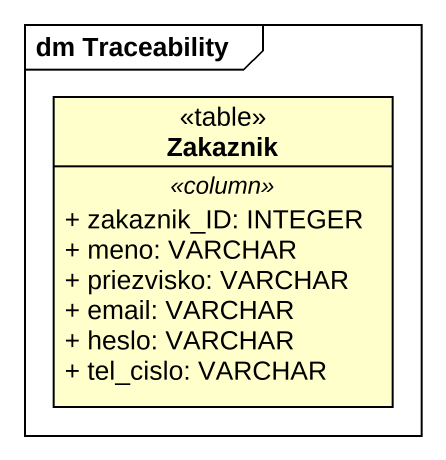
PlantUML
@startuml
mainframe dm Traceability
hide circle
hide empty members
skinparam classAttributeIconSize 0
class Zakaznik <<table>> {
  .. <<column>> ..
  + zakaznik_ID: INTEGER
  + meno: VARCHAR
  + priezvisko: VARCHAR
  + email: VARCHAR
  + heslo: VARCHAR
  + tel_cislo: VARCHAR
}
@enduml
